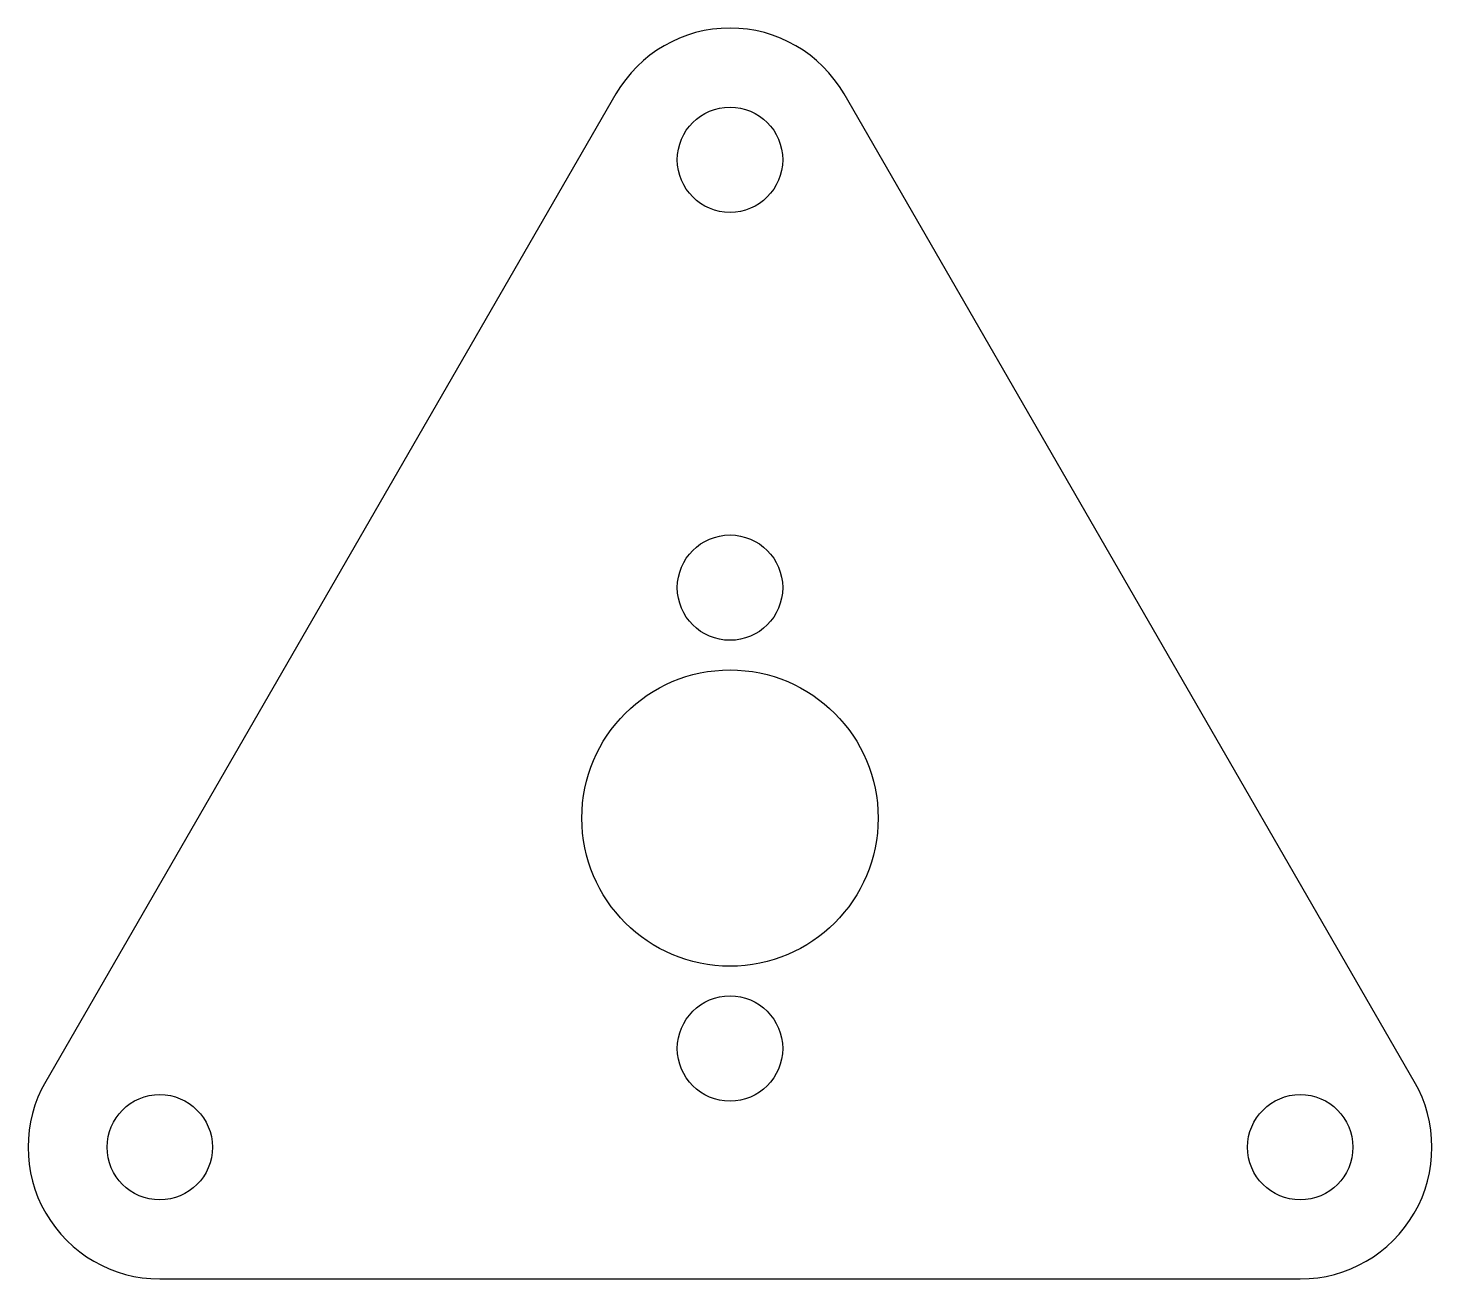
# Model space of a CAD drawing. Header units: millimetres. Extents: x -21.3 to 21.3, y -14 to 24.
import ezdxf

# ---------------------------------------------------------------- set-up
doc = ezdxf.new("R2010")
doc.units = ezdxf.units.MM

msp = doc.modelspace()

# ---------------------------------------------------------------- linework, layer by layer
at = {"color": 7, "linetype": 'Continuous', "lineweight": 25}
for p, q in [((-3.464, 22), (-20.785, -8)), ((20.785, -8), (3.464, 22)), ((-17.321, -14), (17.321, -14))]:
    msp.add_line(p, q, dxfattribs=at)
for centre, radius in [((0, 20), 1.6), ((0, 7), 1.6), ((0, 0), 4.5), ((0, -7), 1.6), ((-17.321, -10), 1.6), ((17.321, -10), 1.6)]:
    msp.add_circle(centre, radius, dxfattribs=at)
for centre, start, end in [((0, 20), 30, 150), ((-17.321, -10), 150, 270), ((17.321, -10), 270, 30)]:
    msp.add_arc(centre, 4, start, end, dxfattribs=at)

doc.saveas('drawing.dxf')
